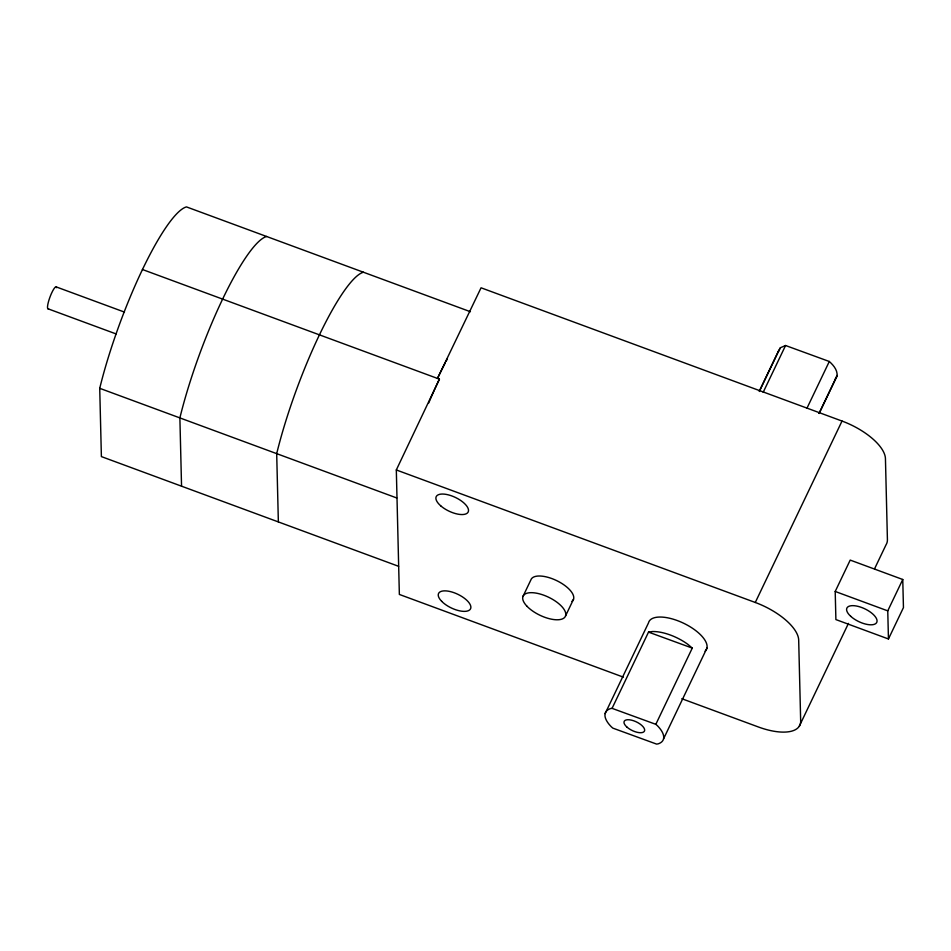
<?xml version="1.0" encoding="UTF-8"?>
<svg xmlns="http://www.w3.org/2000/svg" width="951" height="951" viewBox="0 0 951 951"><rect width="100%" height="100%" fill="white"/><g stroke="black" fill="none" stroke-linecap="round" stroke-linejoin="round"><path stroke-width="1.43" d="M623.369 677.136L399.361 594.446L396.317 469.96L439.421 379.14L142.412 269.502M778.5 351.347L780.438 347.721L785.562 345.51L829.308 361.487C833.373 365.148 837.724 370.165 837.058 375.99L819.156 413.435M522.919 596.562L530.884 579.896A23.43 9.997 25.6 0 1 558.249 581.406A23.43 9.997 25.6 0 1 571.955 601.353M565.56 615.891L573.536 599.225M605.121 713.619L648.487 622.917A31.93 13.635 25.6 0 1 684.744 623.785A31.93 13.635 25.6 0 1 705.107 651.185M759.421 390.909L778.607 350.788M759.314 391.479L780.022 348.137M612.075 708.352L648.523 632.118L652.422 631.535A31.93 13.635 25.6 0 1 688.215 644.612L692.269 648.095L655.821 724.329L657.296 725.601A31.93 13.635 25.6 0 1 658.033 743.884L656.606 744.098L612.86 728.133L611.386 726.861A31.93 13.635 25.6 0 1 610.649 708.566L612.075 708.352L655.821 724.329M763.178 392.323L785.562 345.51M806.923 408.3L829.308 361.487M819.013 413.412L837.165 375.431M663.572 738.832L706.938 648.118M681.808 698.712L758.327 726.956A46.563 19.876 25.6 0 0 800.671 721.001L798.685 640.082A46.563 19.876 25.6 0 0 755.284 602.47L842.027 421.055L481.063 287.796L437.484 378.427A132.902 25.499 -69.7 0 1 445.377 362.676M835.204 591.463L850.206 560.091L902.761 579.492L903.45 607.594L888.448 638.977L835.893 619.577L835.204 591.463L887.758 610.863L888.448 638.977M799.351 726.1L848.458 623.392M874.611 568.698L886.094 544.685A46.563 19.876 25.6 0 0 887.414 539.586L885.44 458.655A46.563 19.876 25.6 0 0 842.027 421.055M887.758 610.863L902.761 579.492M837.058 375.99L835.37 378.807M648.523 632.118L692.269 648.095M470.424 311.726L186.467 206.902A132.902 25.499 -69.7 0 0 99.724 388.317L101.388 456.599L398.6 566.309M56.275 286.929L124.462 312.094M47.919 308.766L116.093 333.932M396.317 469.96L755.284 602.47M99.724 388.317L396.733 497.955M278.358 521.921L276.693 453.651A132.902 25.499 -69.7 0 1 363.437 272.224M181.546 486.187L179.882 417.905A132.902 25.499 -69.7 0 1 266.625 236.49M446.031 361.451A132.902 25.499 -69.7 0 1 447.434 358.824M428.687 403.01A132.902 25.499 -69.7 0 1 439.421 379.14M56.62 287.678A11.721 2.247 -69.7 0 0 52.59 291.113L51.39 293.597A11.721 2.247 -69.7 0 0 48.537 308.778M440.717 505.825A17.736 7.572 25.6 0 0 467.999 512.304A17.736 7.572 25.6 0 0 447.885 494.746A17.736 7.572 25.6 0 0 440.717 505.825M441.656 601.305A17.736 7.572 25.6 0 0 469.687 609.9A17.736 7.572 25.6 0 0 452.355 592.14A17.736 7.572 25.6 0 0 441.656 601.305M850.776 616.367A16.559 7.073 25.6 0 0 876.453 622.881A16.559 7.073 25.6 0 0 858.254 606.417A16.559 7.073 25.6 0 0 850.776 616.367M526.842 606.108A23.43 9.997 25.6 0 0 563.991 618.019A23.43 9.997 25.6 0 0 541.904 594.553A23.43 9.997 25.6 0 0 526.842 606.108M627.113 727.242A11.234 4.791 25.6 0 0 644.362 731.271A11.234 4.791 25.6 0 0 631.535 720.157A11.234 4.791 25.6 0 0 627.113 727.242"/></g></svg>
